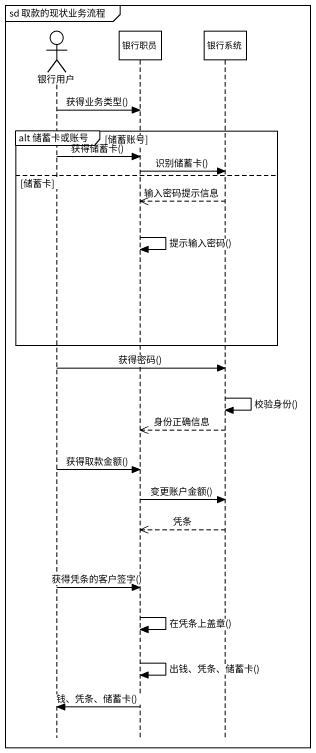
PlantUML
@startuml
mainframe sd 取款的现状业务流程
hide footbox
actor 银行用户
participant 银行职员
participant 银行系统

银行用户 -> 银行职员 : 获得业务类型()
group alt 储蓄卡或账号 [储蓄账号]
  银行用户 -> 银行职员 : 获得储蓄卡()
  银行职员 -> 银行系统 : 识别储蓄卡()
else 储蓄卡
  银行系统 -->> 银行职员 : 输入密码提示信息
  银行职员 -> 银行职员 : 提示输入密码()
end
银行用户 -> 银行系统 : 获得密码()
银行系统 -> 银行系统 : 校验身份()
银行系统 -->> 银行职员 : 身份正确信息
银行用户 -> 银行职员 : 获得取款金额()
银行职员 -> 银行系统 : 变更账户金额()
银行系统 -->> 银行职员 : 凭条
银行用户 -> 银行职员 : 获得凭条的客户签字()
银行职员 -> 银行职员 : 在凭条上盖章()
银行职员 -> 银行职员 : 出钱、凭条、储蓄卡()
银行职员 -> 银行用户 : 钱、凭条、储蓄卡()
@enduml
